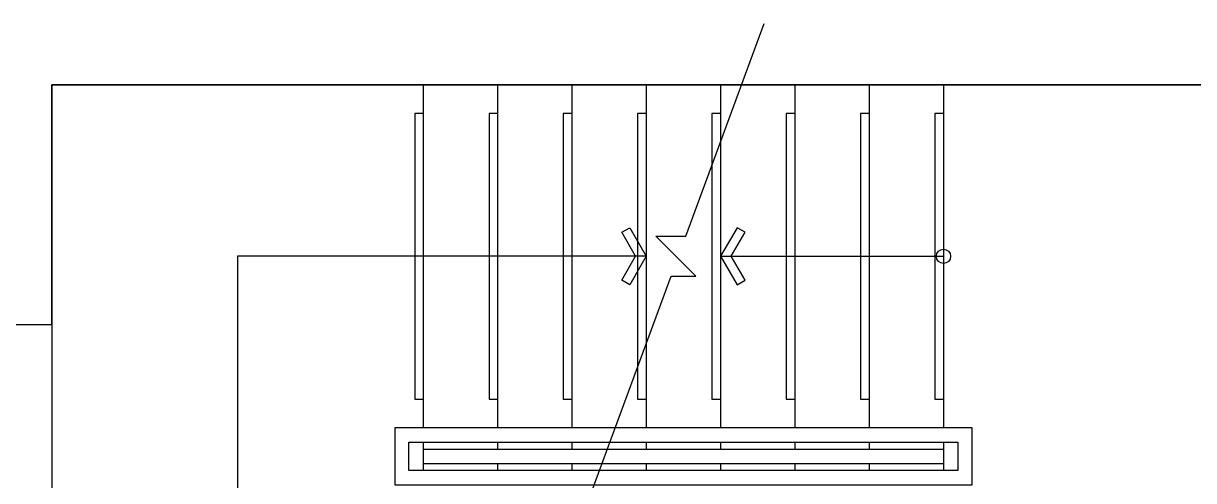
# Model space of a CAD drawing. Header units: millimetres. Extents: x 18456 to 179493, y -203649 to 469211.
# Drawn here: x 110520 to 114614, y -28956 to -27356 of the extents above; entities that cross this region are included whole.
import ezdxf

# ---------------------------------------------------------------- set-up
doc = ezdxf.new("R2010")
doc.units = ezdxf.units.MM
for name, color, linetype, true_color in [('X-평면도(기본형)$0$DEFPOINTS-1', 7, 'Continuous', 0x262f4c), ('X-평면도(기본형)$0$NON', 6, 'Continuous', 0xff00ff), ('X-평면도(기본형)$0$S4ELE', 4, 'Continuous', 0x00ffff), ('X-평면도(기본형)$0$STA', 4, 'Continuous', 0x00ffff), ('X-평면도(기본형)$0$SYM', 7, 'Continuous', 0x000000), ('X-평면도(기본형)$0$W1', 2, 'Continuous', 0xffff00)]:
    doc.layers.add(name, color=color, linetype=linetype, true_color=true_color)

msp = doc.modelspace()

# ---------------------------------------------------------------- linework, layer by layer
at = {"layer": 'X-평면도(기본형)$0$DEFPOINTS-1'}
msp.add_lwpolyline([(115299.4, -30170.6), (115299.4, -27570.6), (110619.4, -27570.6), (110619.4, -30170.6)], close=True, dxfattribs=at)
at = {"layer": 'X-평면도(기본형)$0$NON', "color": 8, "true_color": 0x808080}
for points in [[(111919.4, -27670.6), (111889.4, -27670.6), (111889.4, -28670.6), (111919.4, -28670.6)], [(112179.4, -27670.6), (112149.4, -27670.6), (112149.4, -28670.6), (112179.4, -28670.6)], [(112439.4, -27670.6), (112409.4, -27670.6), (112409.4, -28670.6), (112439.4, -28670.6)], [(112699.4, -27670.6), (112669.4, -27670.6), (112669.4, -28670.6), (112699.4, -28670.6)], [(112959.4, -27670.6), (112929.4, -27670.6), (112929.4, -28670.6), (112959.4, -28670.6)], [(113219.4, -27670.6), (113189.4, -27670.6), (113189.4, -28670.6), (113219.4, -28670.6)], [(113479.4, -27670.6), (113449.4, -27670.6), (113449.4, -28670.6), (113479.4, -28670.6)], [(113739.4, -27670.6), (113709.4, -27670.6), (113709.4, -28670.6), (113739.4, -28670.6)]]:
    msp.add_lwpolyline(points, dxfattribs=at)
at = {"layer": 'X-평면도(기본형)$0$NON'}
for points in [[(113839.4, -28770.6), (111819.4, -28770.6), (111819.4, -28970.6), (113839.4, -28970.6)], [(111869.4, -28820.6), (113789.4, -28820.6), (113789.4, -28920.6), (111869.4, -28920.6)]]:
    msp.add_lwpolyline(points, close=True, dxfattribs=at)
at = {"layer": 'X-평면도(기본형)$0$S4ELE'}
msp.add_line((110619.4, -28410.6), (110619.4, -29330.6), dxfattribs=at)
at = {"layer": 'X-평면도(기본형)$0$STA'}
for p, q in [((111919.4, -27570.6), (111919.4, -28770.6)), ((112179.4, -27570.6), (112179.4, -28770.6)), ((112439.4, -27570.6), (112439.4, -28770.6)), ((112699.4, -27570.6), (112699.4, -28770.6)), ((112959.4, -27570.6), (112959.4, -28770.6)), ((113219.4, -27570.6), (113219.4, -28770.6)), ((113479.4, -27570.6), (113479.4, -28770.6)), ((113739.4, -27570.6), (113739.4, -28770.6)), ((111919.4, -28820.6), (111919.4, -28845.6)), ((111919.4, -28820.6), (111919.4, -28920.6)), ((112179.4, -28820.6), (112179.4, -28845.6)), ((112439.4, -28820.6), (112439.4, -28845.6)), ((112699.4, -28820.6), (112699.4, -28845.6)), ((112959.4, -28820.6), (112959.4, -28845.6)), ((113219.4, -28820.6), (113219.4, -28845.6)), ((113479.4, -28820.6), (113479.4, -28845.6)), ((113739.4, -28820.6), (113739.4, -28920.6)), ((111919.4, -28845.6), (113739.4, -28845.6)), ((111919.4, -28895.6), (113739.4, -28895.6)), ((111919.4, -28895.6), (111919.4, -28920.6)), ((112179.4, -28895.6), (112179.4, -28920.6)), ((112439.4, -28895.6), (112439.4, -28920.6)), ((112699.4, -28895.6), (112699.4, -28920.6)), ((112959.4, -28895.6), (112959.4, -28920.6)), ((113219.4, -28895.6), (113219.4, -28920.6)), ((113479.4, -28895.6), (113479.4, -28920.6))]:
    msp.add_line(p, q, dxfattribs=at)
at = {"layer": 'X-평면도(기본형)$0$SYM'}
for points in [[(112508.4, -28995.6), (112786.4, -28240.6), (112873.1, -28240.6), (112733.1, -28100.6), (112837.9, -28100.6), (113112.3, -27355.6)], [(112699.4, -28170.6), (111269.4, -28170.6), (111269.4, -29570.6), (113739.4, -29570.6)], [(112959.4, -28170.6), (113739.4, -28170.6)]]:
    msp.add_lwpolyline(points, dxfattribs=at)
for points in [[(112662.1, -28170.6), (112613.7, -28086.7), (112641.6, -28070.6), (112699.4, -28170.6), (112641.6, -28270.6), (112613.7, -28254.4)], [(112996.7, -28170.6), (113045.1, -28086.7), (113017.1, -28070.6), (112959.4, -28170.6), (113017.1, -28270.6), (113045.1, -28254.4)]]:
    msp.add_lwpolyline(points, close=True, dxfattribs=at)
msp.add_circle((113739.4, -28170.6), 25, dxfattribs=at)
at = {"layer": 'X-평면도(기본형)$0$W1'}
for p, q in [((110619.4, -28410.6), (110619.4, -27570.6)), ((110619.4, -27570.6), (115459.4, -27570.6)), ((110619.4, -28410.6), (110119.4, -28410.6))]:
    msp.add_line(p, q, dxfattribs=at)

doc.saveas('drawing.dxf')
